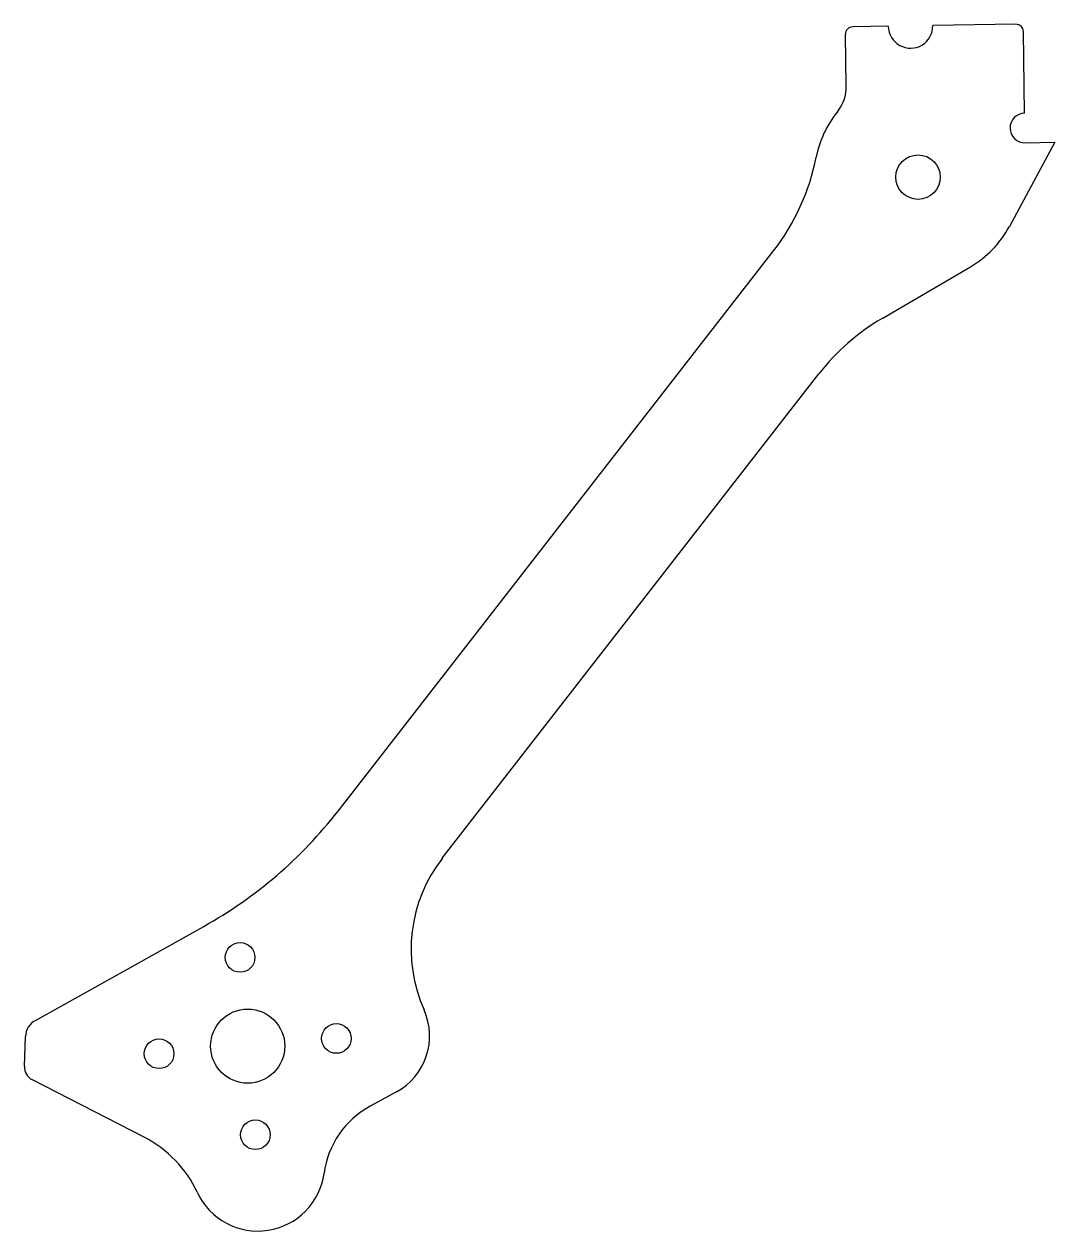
# Model space of a CAD drawing. Extents: x -82.1 to -12.6, y -78.5 to 3.1.
import ezdxf

# ---------------------------------------------------------------- set-up
doc = ezdxf.new("R2010")
doc.units = 0
doc.layers.get('0').update_dxf_attribs({"linetype": 'continuous'})

# ---------------------------------------------------------------- blocks, each defined once
blk = doc.blocks.new('SKETCH')
at = {"color": 7}
for p, q in [((-23.833, 2.953), (-26.233, 2.914)), ((-15.234, 3.093), (-20.833, 3.002)), ((-14.637, -2.898), (-14.726, 2.601)), ((-26.668, -1.069), (-26.725, 2.406)), ((-12.605, -4.866), (-15.668, -10.541)), ((-14.605, -4.898), (-12.605, -4.866)), ((-60.941, -49.951), (-31.577, -12.195)), ((-24.251, -16.741), (-18.295, -13.258)), ((-53.909, -53.126), (-28.52, -20.481)), ((-81.355, -64.065), (-70.003, -57.731)), ((-82.093, -67.152), (-82.021, -65.154)), ((-74.019, -71.945), (-81.551, -68.078)), ((-57.009, -68.892), (-58.766, -69.847))]:
    blk.add_line(p, q, dxfattribs=at)
for centre, radius in [((-21.828, -7.216), 1.5), ((-67.55, -59.824), 1), ((-67.035, -65.802), 2.5), ((-61.057, -65.286), 1), ((-73.012, -66.317), 1), ((-66.519, -71.78), 1)]:
    blk.add_circle(centre, radius, dxfattribs=at)
for centre, radius, start, end in [((-26.225, 2.414), 0.5, 90.92886, -179.07113), ((-22.333, 2.978), 1.5, -179.07111, 0.92889), ((-15.226, 2.593), 0.5, 0.92889, 90.92889), ((-29.368, -1.113), 2.7, -38.98494, 0.9289), ((-21.828, -7.216), 7, 141.01506, 168.91601), ((-14.621, -3.898), 1, 90.92889, -89.07111), ((-43.418, -2.986), 15, -37.87344, -11.08399), ((-21.828, -7.216), 7, -59.68509, -28.35974), ((-16.68, -29.69), 15, 120.31491, 142.12656), ((-84.622, -31.534), 30, -60.83644, -37.87344), ((-46.015, -59.265), 10, 142.12656, -155.85381), ((-59.064, -65.115), 4.3, -61.44735, 24.14619), ((-80.722, -65.201), 1.3, 119.16354, 177.9289), ((-81.094, -67.189), 1, 177.92888, -117.17688), ((-55.856, -75.194), 6.087, 118.55265, 172.28304), ((-77.673, -79.062), 8, 25.0344, 62.82312), ((-66.347, -73.772), 4.5, -154.9656, -7.71696)]:
    blk.add_arc(centre, radius, start, end, dxfattribs=at)

msp = doc.modelspace()

# ---------------------------------------------------------------- block references
at = {"color": 7}
msp.add_blockref('SKETCH', (0, 0), dxfattribs=at)

doc.saveas('drawing.dxf')
